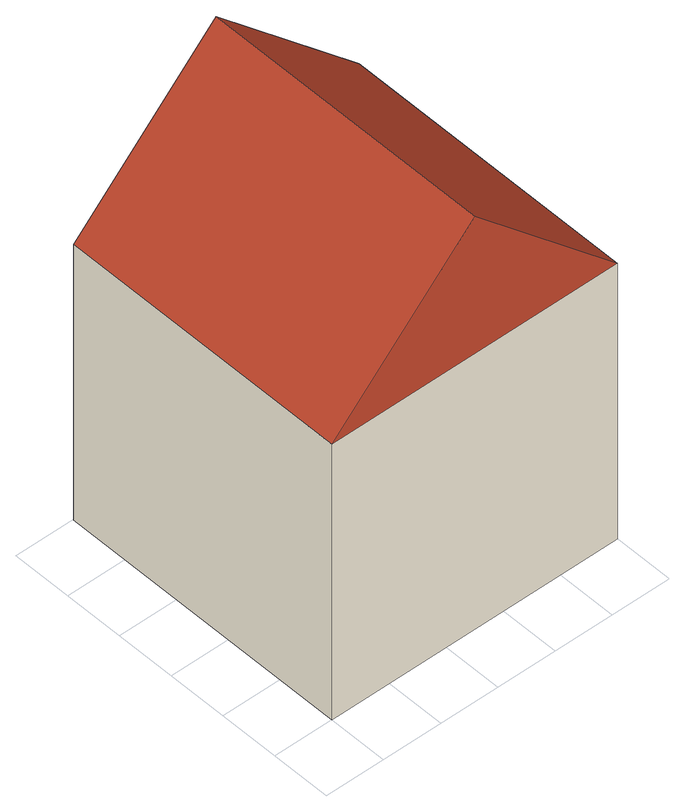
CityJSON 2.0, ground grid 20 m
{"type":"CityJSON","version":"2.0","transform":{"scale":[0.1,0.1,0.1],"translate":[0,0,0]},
"CityObjects":{
"building1":{"type":"Building","geometry":[{"type":"MultiSurface","lod":"2","boundaries":[[[0,1,2,3]],[[2,4,5,3]],[[1,6,4,2]],[[0,7,6,1]],[[3,5,7,0]],[[4,8,5]],[[7,9,6]],[[6,9,8,4]],[[8,9,7,5]],[[4,6,7,5]]],"semantics":{"surfaces":[{"type":"GroundSurface"},{"type":"WallSurface"},{"type":"RoofSurface"}],"values":[0,1,1,1,1,2,2,2,2,null]}}]}
},
"vertices":[
[0,1000,0],[1000,1000,0],[1000,0,0],[0,0,0],[1000,0,1000],[0,0,1000],[1000,1000,1000],[0,1000,1000],[500,0,1500],[500,1000,1500]
]}
